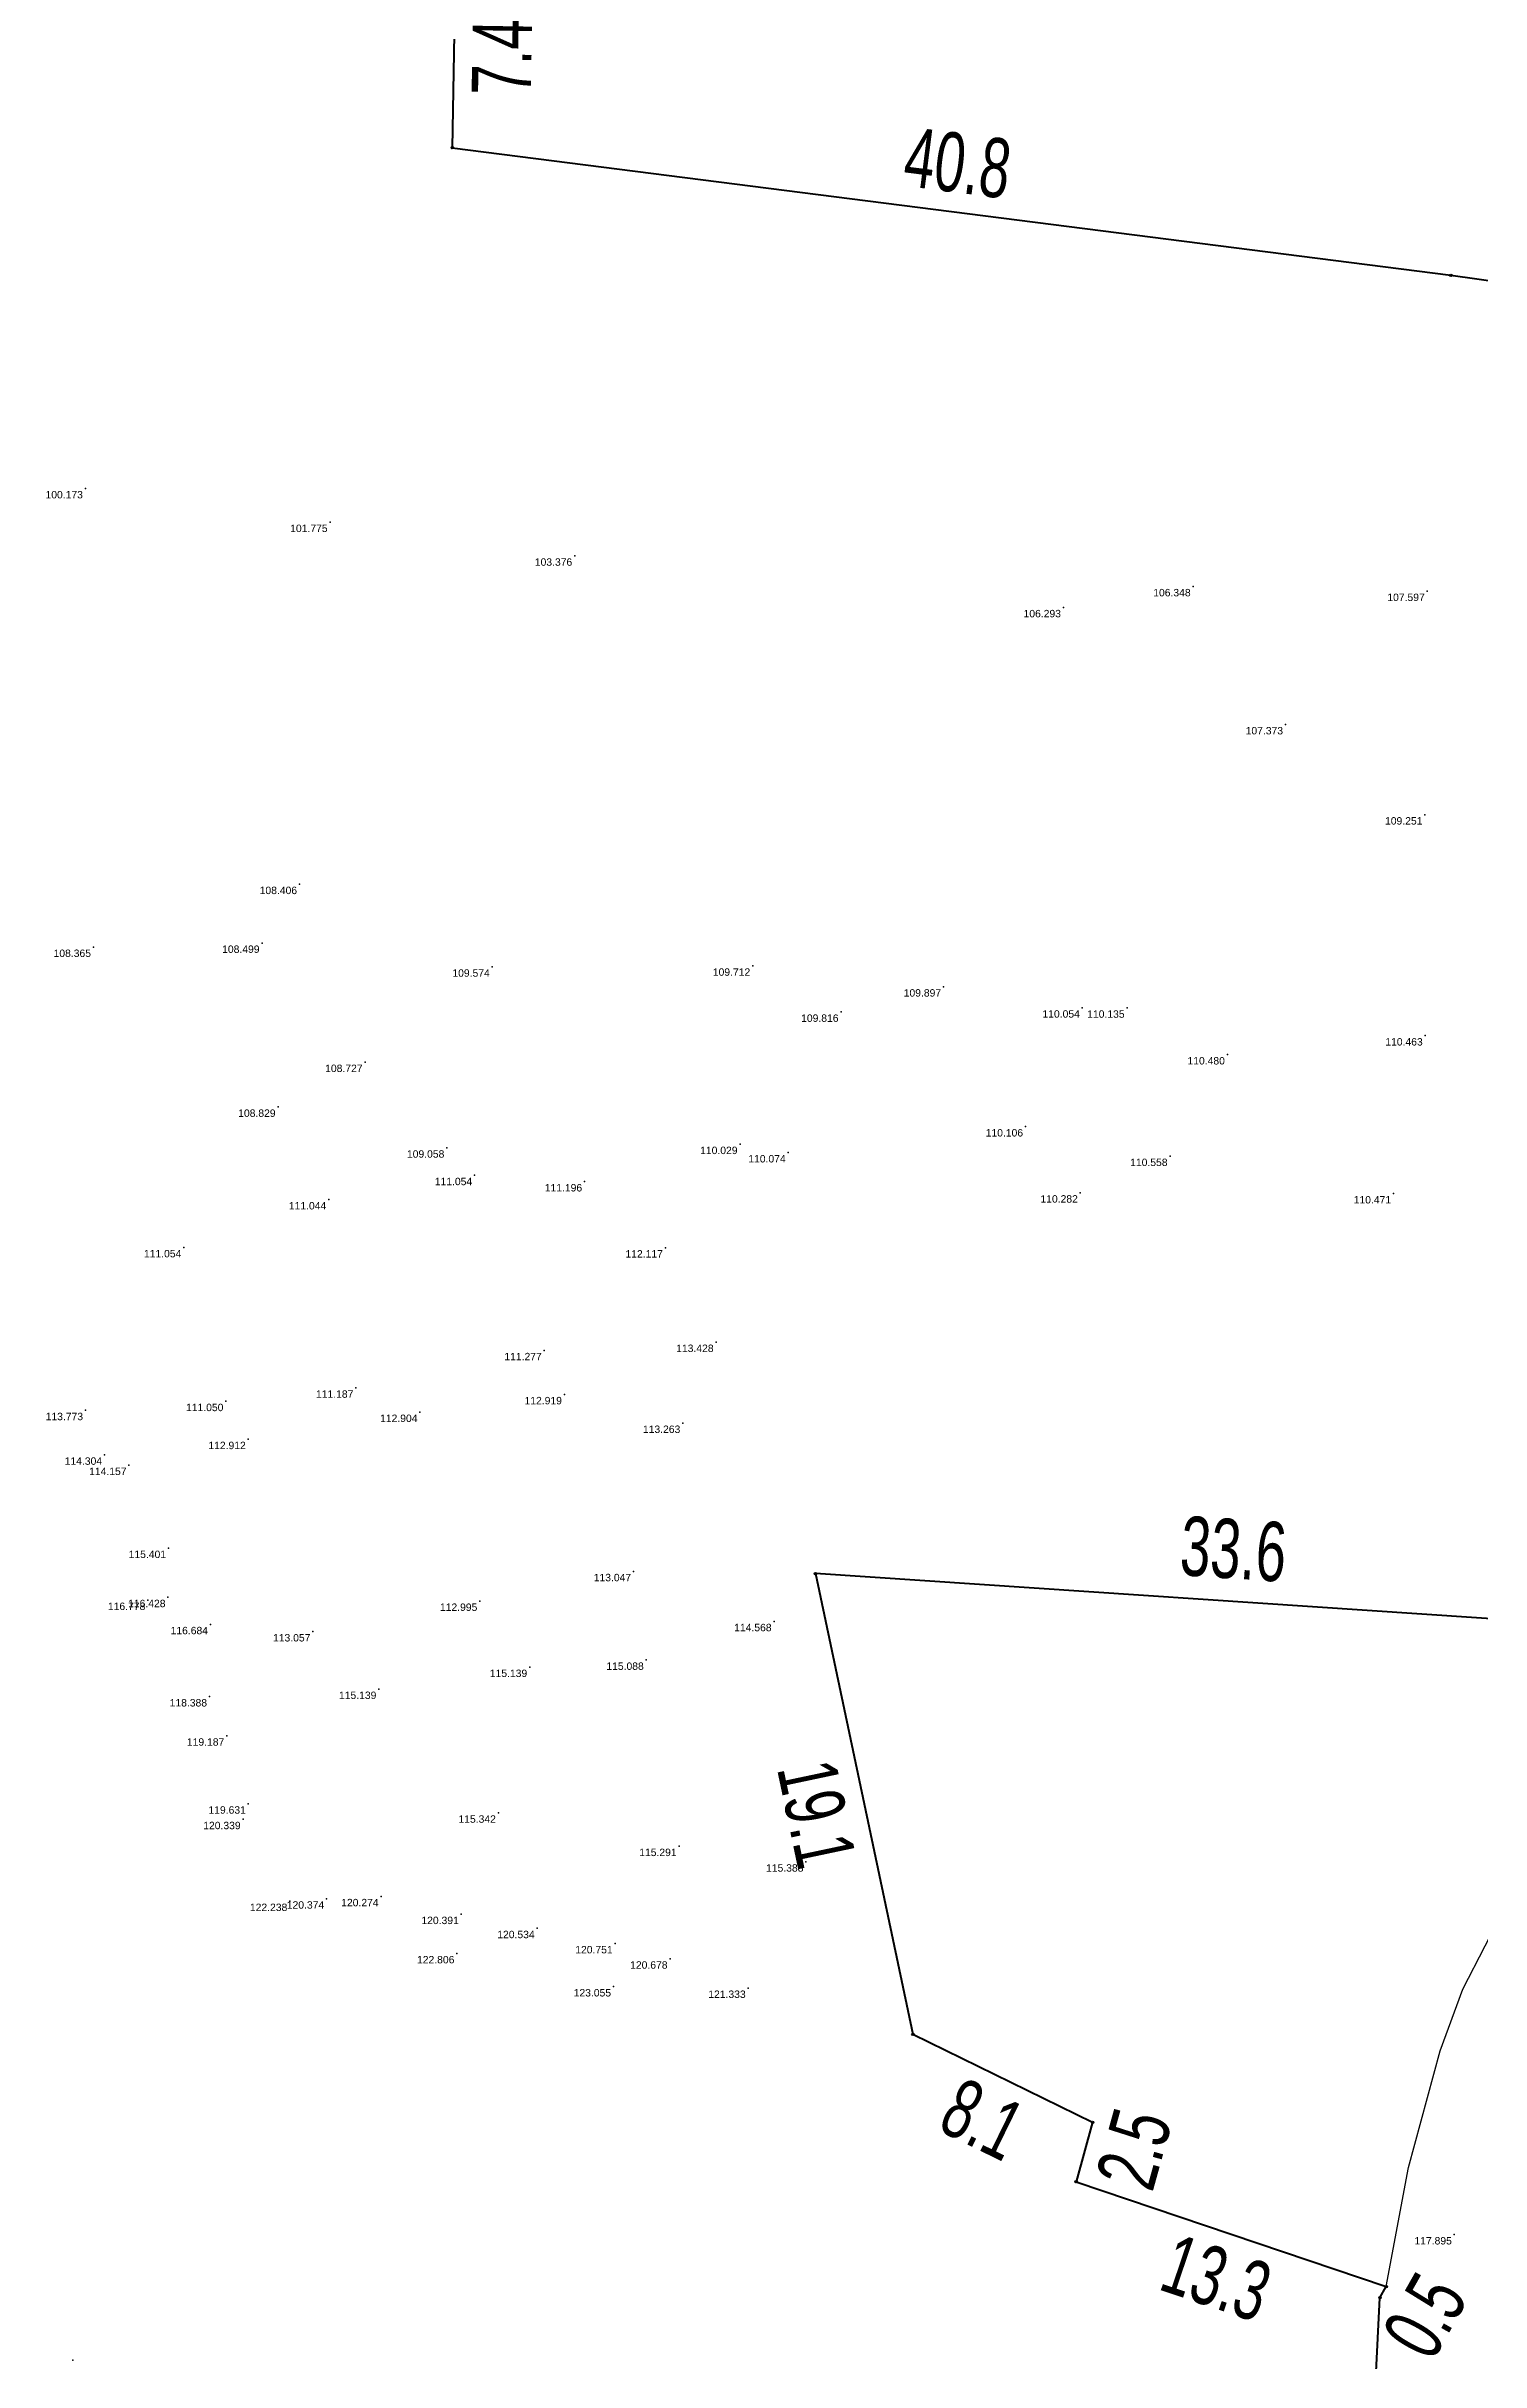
# Model space of a CAD drawing. Header units: millimetres. Extents: x 706139 to 707011, y 753722 to 954403.
# Drawn here: x 706704.1 to 706762.2, y 954089.1 to 954182.9 of the extents above; entities that cross this region are included whole.
import ezdxf
from ezdxf.enums import TextEntityAlignment as Align

# ---------------------------------------------------------------- set-up
doc = ezdxf.new("R2010")
doc.units = ezdxf.units.MM
doc.linetypes.add('SOLID_LINE', pattern=[0])
doc.layers.add('BD', color=1, linetype='Continuous', lineweight=40)
doc.layers.add('BD SYMBOL', color=7, linetype='Continuous', lineweight=30)
for name, color, linetype in [('dim', 7, 'Continuous'), ('Height', 7, 'Continuous'), ('RD', 5, 'Continuous')]:
    doc.layers.add(name, color=color, linetype=linetype)
doc.styles.add('DIM', font='ARIALN.TTF', dxfattribs={"width": 0.8, "height": 2.4})
doc.styles.get("Standard").update_dxf_attribs({"font": 'arial.ttf'})
doc.dimstyles.get("Standard").update_dxf_attribs({"dimtxt": 0.18, "dimasz": 0.18, "dimexe": 0.18, "dimexo": 0.0625, "dimgap": 0.09, "dimtad": 0, "dimtih": 1, "dimtoh": 1, "dimdec": 4, "dimzin": 0, "dimdsep": 46, "dimtxsty": 'Standard', "dimcen": 0.09, "dimadec": 0, "dimazin": 0, "dimtfac": 1, "dimtdec": 4, "dimtofl": 0, "dimtmove": 0, "dimatfit": 3, "dimfxl": 1, "dimtolj": 1, "dimtzin": 0, "dimarcsym": 0})

# ---------------------------------------------------------------- blocks, each defined once
blk = doc.blocks.new('BD')
at = {"linetype": 'ByBlock'}
for p, q in [((-0.037, -0.034), (0.037, 0.034)), ((-0.035, 0.035), (0.035, -0.035))]:
    blk.add_line(p, q, dxfattribs=at)
blk.add_circle((0, 0), 0.05)
blk.add_point((0, 0))
blk = doc.blocks.new('*D84')
at = {"layer": 'Defpoints', "color": 0, "transparency": 16777216}
for p in [(707969.529, 954154.945), (707969.407, 954147.543), (707971.354, 954147.511)]:
    blk.add_point(p, dxfattribs=at)
at = {"layer": 'dim', "color": 0, "transparency": 16777216, "insert": (707971.415, 954151.212), "char_height": 2.4, "attachment_point": 5, "rotation": 89.05573, "style": 'DIM'}
blk.add_mtext('\\A1;7.4', dxfattribs=at)
blk = doc.blocks.new('*D85')
at = {"layer": 'Defpoints', "color": 0, "transparency": 16777216}
for p in [(707969.407, 954147.543), (708010.091, 954144.33), (708009.842, 954142.376)]:
    blk.add_point(p, dxfattribs=at)
at = {"layer": 'dim', "color": 0, "transparency": 16777216, "insert": (707989.874, 954146.914), "char_height": 2.4, "attachment_point": 5, "rotation": 352.71791, "style": 'DIM'}
blk.add_mtext('\\A1;40.8', dxfattribs=at)
blk = doc.blocks.new('*D86')
at = {"layer": 'Defpoints', "color": 0, "transparency": 16777216}
for p in [(708009.842, 954142.376), (708034.404, 954140.792), (708034.14, 954138.931)]:
    blk.add_point(p, dxfattribs=at)
at = {"layer": 'dim', "color": 0, "transparency": 16777216, "insert": (708022.255, 954142.514), "char_height": 2.4, "attachment_point": 5, "rotation": 351.93032, "style": 'DIM'}
blk.add_mtext('\\A1;24.5', dxfattribs=at)
blk = doc.blocks.new('*D96')
at = {"layer": 'Defpoints', "color": 0, "transparency": 16777216}
for p in [(707984.257, 954091.919), (707984.116, 954089.809), (708017.684, 954087.562)]:
    blk.add_point(p, dxfattribs=at)
at = {"layer": 'dim', "color": 0, "transparency": 16777216, "insert": (708001.041, 954090.796), "char_height": 2.4, "attachment_point": 5, "rotation": 356.17041, "style": 'DIM'}
blk.add_mtext('\\A1;33.6', dxfattribs=at)
blk = doc.blocks.new('*D97')
at = {"layer": 'Defpoints', "color": 0, "transparency": 16777216}
for p in [(707984.116, 954089.809), (707986.121, 954070.752), (707988.059, 954071.161)]:
    blk.add_point(p, dxfattribs=at)
at = {"layer": 'dim', "color": 0, "transparency": 16777216, "insert": (707984.15, 954080.076), "char_height": 2.4, "attachment_point": 5, "rotation": 281.93897, "style": 'DIM'}
blk.add_mtext('\\A1;19.1', dxfattribs=at)
blk = doc.blocks.new('*D98')
at = {"layer": 'Defpoints', "color": 0, "transparency": 16777216}
for p in [(707988.059, 954071.161), (707995.338, 954067.598), (707994.522, 954065.931)]:
    blk.add_point(p, dxfattribs=at)
at = {"layer": 'dim', "color": 0, "transparency": 16777216, "insert": (707990.882, 954067.713), "char_height": 2.4, "attachment_point": 5, "rotation": 333.9187, "style": 'DIM'}
blk.add_mtext('\\A1;8.1', dxfattribs=at)
blk = doc.blocks.new('*D99')
at = {"layer": 'Defpoints', "color": 0, "transparency": 16777216}
for p in [(707995.338, 954067.598), (707994.67, 954065.191), (707996.488, 954064.687)]:
    blk.add_point(p, dxfattribs=at)
at = {"layer": 'dim', "color": 0, "transparency": 16777216, "insert": (707997.022, 954066.514), "char_height": 2.4, "attachment_point": 5, "rotation": 74.48939, "style": 'DIM'}
blk.add_mtext('\\A1;2.5', dxfattribs=at)
blk = doc.blocks.new('*D100')
at = {"layer": 'Defpoints', "color": 0, "transparency": 16777216}
for p in [(707994.67, 954065.191), (708007.227, 954060.944), (708006.625, 954059.165)]:
    blk.add_point(p, dxfattribs=at)
at = {"layer": 'dim', "color": 0, "transparency": 16777216, "insert": (708000.346, 954061.288), "char_height": 2.4, "attachment_point": 5, "rotation": 341.31355, "style": 'DIM'}
blk.add_mtext('\\A1;13.3', dxfattribs=at)
blk = doc.blocks.new('*D101')
at = {"layer": 'Defpoints', "color": 0, "transparency": 16777216}
for p in [(708006.973, 954060.495), (708007.227, 954060.944), (708008.673, 954059.534)]:
    blk.add_point(p, dxfattribs=at)
at = {"layer": 'dim', "color": 0, "transparency": 16777216, "insert": (708008.8, 954059.759), "char_height": 2.4, "attachment_point": 5, "rotation": 60.53564, "style": 'DIM'}
blk.add_mtext('\\A1;0.5', dxfattribs=at)
blk = doc.blocks.new('*D102')
at = {"layer": 'Defpoints', "color": 0, "transparency": 16777216}
for p in [(708006.973, 954060.495), (708003.8, 954038.604), (708005.87, 954038.5)]:
    blk.add_point(p, dxfattribs=at)
at = {"layer": 'dim', "color": 0, "transparency": 16777216, "insert": (708004.351, 954049.601), "char_height": 2.4, "attachment_point": 5, "rotation": 87.1294, "style": 'DIM'}
blk.add_mtext('\\A1;22.0', dxfattribs=at)
blk = doc.blocks.new('FGHFGH')
at = {"layer": 'BD'}
for p, q in [((707969.52874, 954154.9452), (707969.40674, 954147.5432)), ((707969.40674, 954147.5432), (708009.84174, 954142.3762)), ((708009.84174, 954142.3762), (708034.13974, 954138.9312)), ((708017.68374, 954087.5622), (707984.11574, 954089.8092)), ((707984.11574, 954089.8092), (707988.05874, 954071.1612)), ((707988.05874, 954071.1612), (707995.33774, 954067.5982)), ((707995.33774, 954067.5982), (707994.66974, 954065.1912)), ((707994.66974, 954065.1912), (708007.22674, 954060.9442)), ((708005.86999, 954038.50006), (708006.97289, 954060.49487)), ((708006.97289, 954060.49487), (708007.22674, 954060.9442))]:
    blk.add_line(p, q, dxfattribs=at)
at = {"layer": 'RD'}
for p, q in [((708010.32774, 954072.9922), (708013.77074, 954079.6882)), ((708009.41474, 954070.4892), (708010.32774, 954072.9922)), ((708008.12174, 954065.7642), (708009.41474, 954070.4892)), ((708007.22674, 954060.9442), (708008.12174, 954065.7642))]:
    blk.add_line(p, q, dxfattribs=at)
at = {"layer": 'BD SYMBOL'}
for p in [(707969.40674, 954147.5432, 96.643), (708009.84174, 954142.3762, 110.812), (707984.11574, 954089.8092, 115.692), (707988.05874, 954071.1612, 117.061), (707995.33774, 954067.5982, 115.519), (707994.66974, 954065.1912, 117.112), (708007.22674, 954060.9442, 118.493), (708006.97289, 954060.49487, 118.493)]:
    blk.add_blockref('BD', p, dxfattribs=at)
at = {"layer": 'dim'}
for p1, p2, distance, picture, middle in [((707969.52874, 954154.9452), (707969.40674, 954147.5432), 1.94767, '*D84', (707971.41514, 954151.21211)), ((707969.40674, 954147.5432), (708009.84174, 954142.3762), 1.96998, '*D85', (707989.87394, 954146.9138)), ((708009.84174, 954142.3762), (708034.13974, 954138.9312), 1.87918, '*D86', (708022.25453, 954142.51427)), ((708017.68374, 954087.5622), (707984.11574, 954089.8092), -2.1148, '*D96', (708001.04098, 954090.79579)), ((707984.11574, 954089.8092), (707988.05874, 954071.1612), -1.98018, '*D97', (707984.14989, 954080.07556)), ((707988.05874, 954071.1612), (707995.33774, 954067.5982), -1.85596, '*D98', (707990.88227, 954067.71273)), ((707994.66974, 954065.1912), (708007.22674, 954060.9442), -1.87864, '*D100', (708000.34634, 954061.28809)), ((708007.22674, 954060.9442), (708006.97289, 954060.49487), 1.95282, '*D101', (708008.80005, 954059.75898)), ((708006.97289, 954060.49487), (708005.86999, 954038.50006), -2.07261, '*D102', (708004.35142, 954049.60126))]:
    dim = blk.add_aligned_dim(p1=p1, p2=p2, distance=distance, dimstyle='Standard', dxfattribs=at)
    dim.commit()
    dim.dimension.update_dxf_attribs({"geometry": picture, "text_midpoint": middle})
dim = blk.add_linear_dim(base=(707996.48768, 954064.68668), p1=(707995.33774, 954067.5982), p2=(707994.66974, 954065.1912), angle=254.4893946, dimstyle='Standard', dxfattribs=at)
dim.commit()
dim.dimension.update_dxf_attribs({"geometry": '*D99', "text_midpoint": (707997.02155, 954066.5142), "dimtype": 129})

msp = doc.modelspace()

# ---------------------------------------------------------------- linework, layer by layer
at = {"color": 0, "linetype": 'SOLID_LINE'}
for p in [(706705.732, 954164.96, 100.173), (706715.639, 954163.596, 101.775), (706725.545, 954162.232, 103.376), (706750.5853, 954160.9944, 106.3475), (706760.0641, 954160.803, 107.5968), (706745.334, 954160.1454, 106.2928), (706754.3274, 954155.4035, 107.3728), (706759.9707, 954151.7532, 109.2514), (706714.4032, 954148.9383, 108.4062), (706706.0585, 954146.3932, 108.3645), (706712.8838, 954146.5581, 108.499), (706722.2068, 954145.5924, 109.5743), (706732.7516, 954145.6313, 109.7119), (706740.4814, 954144.7889, 109.897), (706736.3277, 954143.7661, 109.816), (706746.0991, 954143.9372, 110.0537), (706747.9113, 954143.932, 110.1354), (706759.9816, 954142.8069, 110.463), (706717.0556, 954141.7348, 108.7268), (706751.9715, 954142.0397, 110.4797), (706713.5337, 954139.9195, 108.8292), (706743.7998, 954139.1236, 110.1058), (706720.3665, 954138.2669, 109.0583), (706732.2386, 954138.4122, 110.0294), (706734.1879, 954138.0723, 110.0736), (706749.6509, 954137.9279, 110.5579), (706721.4929, 954137.1532, 111.0541), (706725.9465, 954136.898, 111.196), (706715.5835, 954136.1698, 111.0443), (706746.0181, 954136.4475, 110.2816), (706758.7012, 954136.4117, 110.4709), (706709.7172, 954134.2318, 111.0542), (706729.2151, 954134.2226, 112.117), (706731.2692, 954130.3998, 113.4283), (706724.3105, 954130.0638, 111.2769), (706716.6828, 954128.546, 111.1867), (706705.7378, 954127.6382, 113.7727), (706711.421, 954128.0042, 111.0504), (706719.2795, 954127.5657, 112.9036), (706725.1281, 954128.2811, 112.9187), (706729.9213, 954127.1216, 113.2631), (706706.5075, 954125.8325, 114.3038), (706712.3259, 954126.4662, 112.9121), (706707.4972, 954125.4172, 114.1574), (706709.0979, 954122.0579, 115.4008), (706727.9293, 954121.1176, 113.0473), (706709.0767, 954120.0677, 116.4277), (706708.2587, 954119.9531, 116.7777), (706721.702, 954119.9169, 112.9954), (706733.6165, 954119.0937, 114.5677), (706710.7963, 954118.9717, 116.6838), (706714.9436, 954118.6791, 113.057), (706723.7219, 954117.2408, 115.1394), (706728.4408, 954117.5295, 115.0876), (706717.6144, 954116.3507, 115.1394), (706710.758, 954116.0467, 118.3875), (706711.4565, 954114.4606, 119.1871), (706712.3294, 954111.7073, 119.6306), (706712.1186, 954111.0785, 120.3386), (706722.4531, 954111.34, 115.342), (706729.7724, 954109.9905, 115.2907), (706734.9072, 954109.3598, 115.3884), (706715.5009, 954107.8618, 120.3741), (706717.7041, 954107.9575, 120.2738), (706714.0078, 954107.765, 122.2379), (706720.9519, 954107.2363, 120.3905), (706724.0241, 954106.6654, 120.5337), (706727.1819, 954106.0509, 120.751), (706720.7737, 954105.6468, 122.8056), (706729.4039, 954105.4314, 120.6781), (706727.1173, 954104.3057, 123.0546), (706732.568, 954104.2473, 121.3332), (706761.1618, 954094.265, 117.8951), (706705.2285, 954089.179, 137.8432), (706705.2285, 954089.179, 137.8432), (706705.2285, 954089.179, 137.8432)]:
    msp.add_point(p, dxfattribs=at)

# ---------------------------------------------------------------- block references
msp.add_blockref('FGHFGH', (-1248.8207, 31.2158))

# ---------------------------------------------------------------- texts
at = {"layer": 'Height', "color": 4, "linetype": 'SOLID_LINE'}
for s, p in [('100.173', (706705.632, 954164.86, 100.173)), ('101.775', (706715.539, 954163.496, 101.775)), ('103.376', (706725.445, 954162.132, 103.376)), ('106.348', (706750.4853, 954160.8944, 106.3475)), ('107.597', (706759.9641, 954160.703, 107.5968)), ('106.293', (706745.234, 954160.0454, 106.2928)), ('107.373', (706754.2274, 954155.3035, 107.3728)), ('109.251', (706759.8707, 954151.6532, 109.2514)), ('108.406', (706714.3032, 954148.8383, 108.4062)), ('108.365', (706705.9585, 954146.2932, 108.3645)), ('108.499', (706712.7838, 954146.4581, 108.499)), ('109.574', (706722.1068, 954145.4924, 109.5743)), ('109.712', (706732.6516, 954145.5313, 109.7119)), ('109.897', (706740.3814, 954144.6889, 109.897)), ('109.816', (706736.2277, 954143.6661, 109.816)), ('110.054', (706745.9991, 954143.8372, 110.0537)), ('110.135', (706747.8113, 954143.832, 110.1354)), ('110.463', (706759.8816, 954142.7069, 110.463)), ('108.727', (706716.9556, 954141.6348, 108.7268)), ('110.480', (706751.8715, 954141.9397, 110.4797)), ('108.829', (706713.4337, 954139.8195, 108.8292)), ('110.106', (706743.6998, 954139.0236, 110.1058)), ('109.058', (706720.2665, 954138.1669, 109.0583)), ('110.029', (706732.1386, 954138.3122, 110.0294)), ('110.074', (706734.0879, 954137.9723, 110.0736)), ('110.558', (706749.5509, 954137.8279, 110.5579)), ('111.054', (706721.3929, 954137.0532, 111.0541)), ('111.044', (706715.4835, 954136.0698, 111.0443)), ('111.196', (706725.8465, 954136.798, 111.196)), ('110.282', (706745.9181, 954136.3475, 110.2816)), ('110.471', (706758.6012, 954136.3117, 110.4709)), ('111.054', (706709.6172, 954134.1318, 111.0542)), ('112.117', (706729.1151, 954134.1226, 112.117)), ('111.277', (706724.2105, 954129.9638, 111.2769)), ('113.428', (706731.1692, 954130.2998, 113.4283)), ('113.773', (706705.6378, 954127.5382, 113.7727)), ('111.050', (706711.321, 954127.9042, 111.0504)), ('111.187', (706716.5828, 954128.446, 111.1867)), ('112.919', (706725.0281, 954128.1811, 112.9187)), ('112.904', (706719.1795, 954127.4657, 112.9036)), ('113.263', (706729.8213, 954127.0216, 113.2631)), ('114.304', (706706.4075, 954125.7325, 114.3038)), ('112.912', (706712.2259, 954126.3662, 112.9121)), ('114.157', (706707.3972, 954125.3172, 114.1574)), ('115.401', (706708.9979, 954121.9579, 115.4008)), ('113.047', (706727.8293, 954121.0176, 113.0473)), ('116.778', (706708.1587, 954119.8531, 116.7777)), ('116.428', (706708.9767, 954119.9677, 116.4277)), ('112.995', (706721.602, 954119.8169, 112.9954)), ('116.684', (706710.6963, 954118.8717, 116.6838)), ('113.057', (706714.8436, 954118.5791, 113.057)), ('114.568', (706733.5165, 954118.9937, 114.5677)), ('115.088', (706728.3408, 954117.4295, 115.0876)), ('115.139', (706723.6219, 954117.1408, 115.1394)), ('118.388', (706710.658, 954115.9467, 118.3875)), ('115.139', (706717.5144, 954116.2507, 115.1394)), ('119.187', (706711.3565, 954114.3606, 119.1871)), ('119.631', (706712.2294, 954111.6073, 119.6306)), ('120.339', (706712.0186, 954110.9785, 120.3386)), ('115.342', (706722.3531, 954111.24, 115.342)), ('115.291', (706729.6724, 954109.8905, 115.2907)), ('115.388', (706734.8072, 954109.2598, 115.3884)), ('120.274', (706717.6041, 954107.8575, 120.2738)), ('122.238', (706713.9078, 954107.665, 122.2379)), ('120.374', (706715.4009, 954107.7618, 120.3741)), ('120.391', (706720.8519, 954107.1363, 120.3905)), ('120.534', (706723.9241, 954106.5654, 120.5337)), ('122.806', (706720.6737, 954105.5468, 122.8056)), ('120.751', (706727.0819, 954105.9509, 120.751)), ('120.678', (706729.3039, 954105.3314, 120.6781)), ('123.055', (706727.0173, 954104.2057, 123.0546)), ('121.333', (706732.468, 954104.1473, 121.3332)), ('117.895', (706761.0618, 954094.165, 117.8951))]:
    msp.add_text(s, height=0.3, dxfattribs=at).set_placement(p, align=Align.TOP_RIGHT)

doc.saveas('drawing.dxf')
